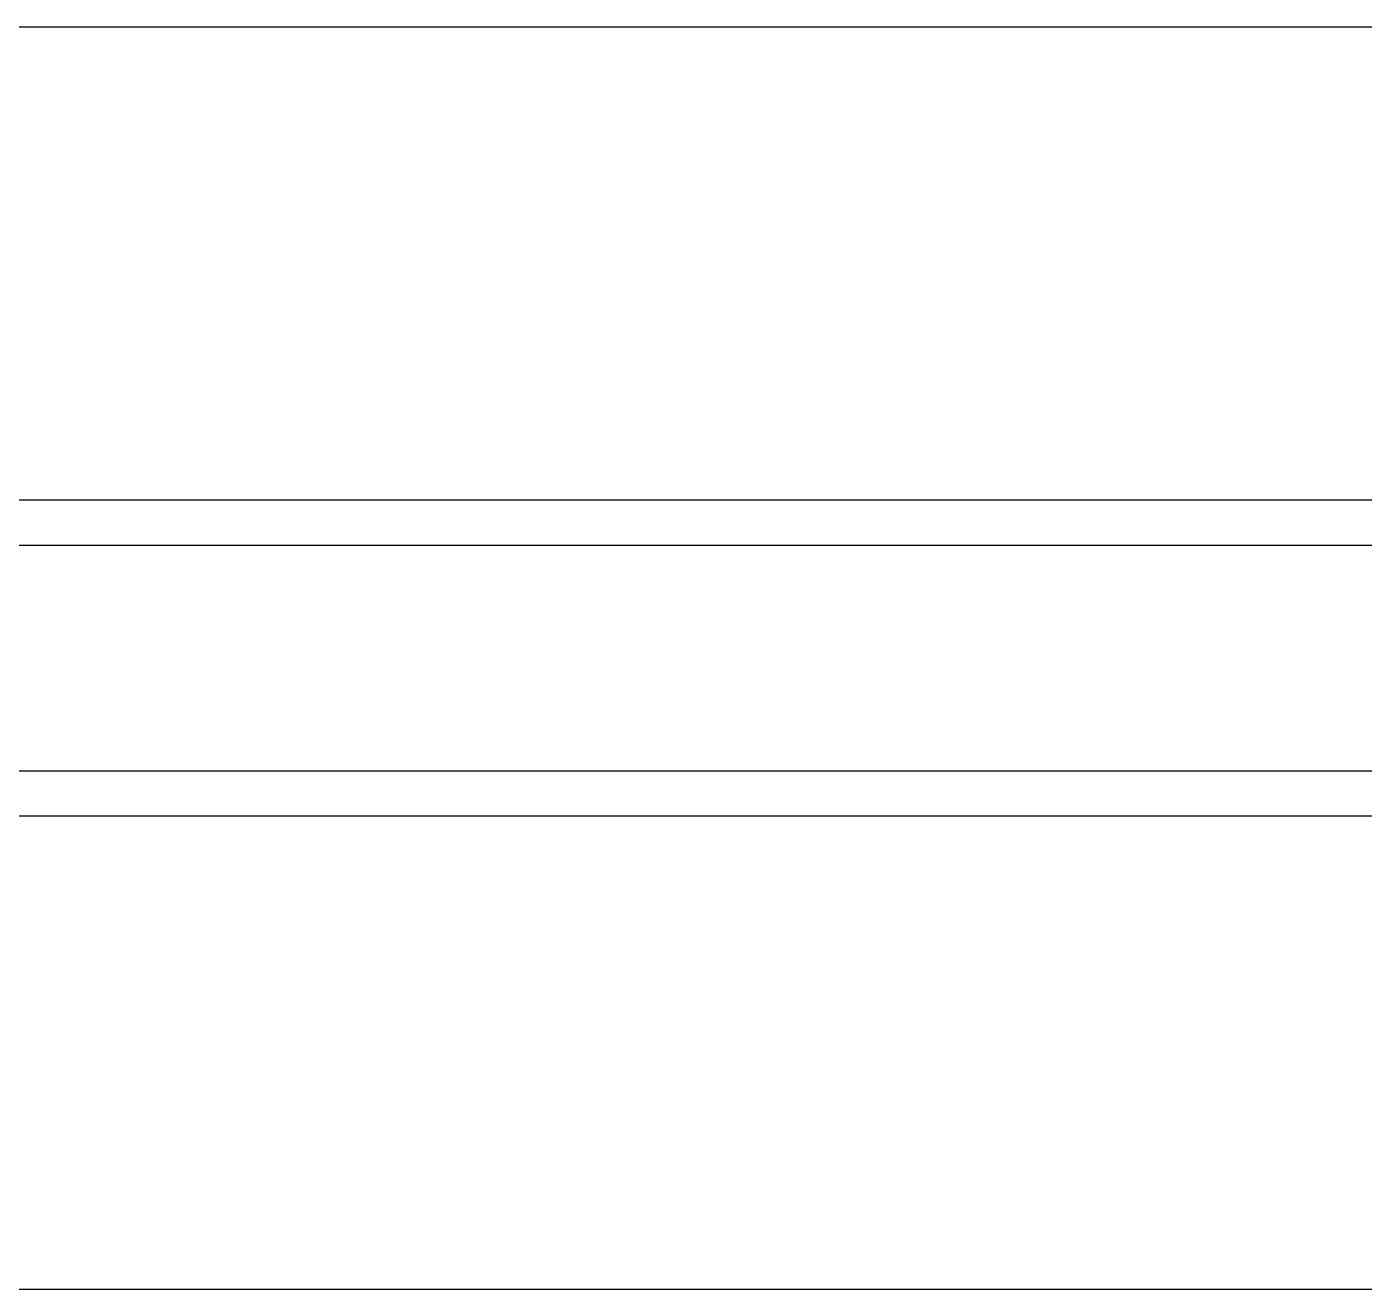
# Model space of a CAD drawing. Header units: millimetres. Extents: x 42151 to 59780, y 37376 to 44547.
# Drawn here: x 47267.6 to 47415.8, y 43144.7 to 43284.7 of the extents above; entities that cross this region are included whole.
import ezdxf

# ---------------------------------------------------------------- set-up
doc = ezdxf.new("R2010")
doc.units = ezdxf.units.MM
for name, color, linetype in [('002-PI-Kabelska kanalica', 150, 'Continuous'), ('004-PI-DIN Šina', 3, 'Continuous'), ('SI-Ormari', 51, 'Continuous')]:
    doc.layers.add(name, color=color, linetype=linetype)

# ---------------------------------------------------------------- blocks, each defined once
blk = doc.blocks.new('*U137')
at = {"layer": '002-PI-Kabelska kanalica'}
for p, q in [((-20, -100), (-20, 519)), ((40, -100), (40, 519))]:
    blk.add_line(p, q, dxfattribs=at)
blk = doc.blocks.new('*U134')
at = {"layer": '004-PI-DIN Šina'}
blk.add_lwpolyline([(610, -17.5), (610, 17.5), (0, 17.5), (0, -17.5)], close=True, dxfattribs=at)
for points in [[(0, 12.5), (610, 12.5)], [(0, -12.5), (610, -12.5)]]:
    blk.add_lwpolyline(points, dxfattribs=at)

msp = doc.modelspace()

# ---------------------------------------------------------------- block references
msp.add_blockref('*U134', (47138.026, 43214.747))
at = {"layer": 'SI-Ormari', "rotation": 270}
for p in [(47233.526, 43324.747), (47233.526, 43124.747)]:
    msp.add_blockref('*U137', p, dxfattribs=at)

doc.saveas('drawing.dxf')
